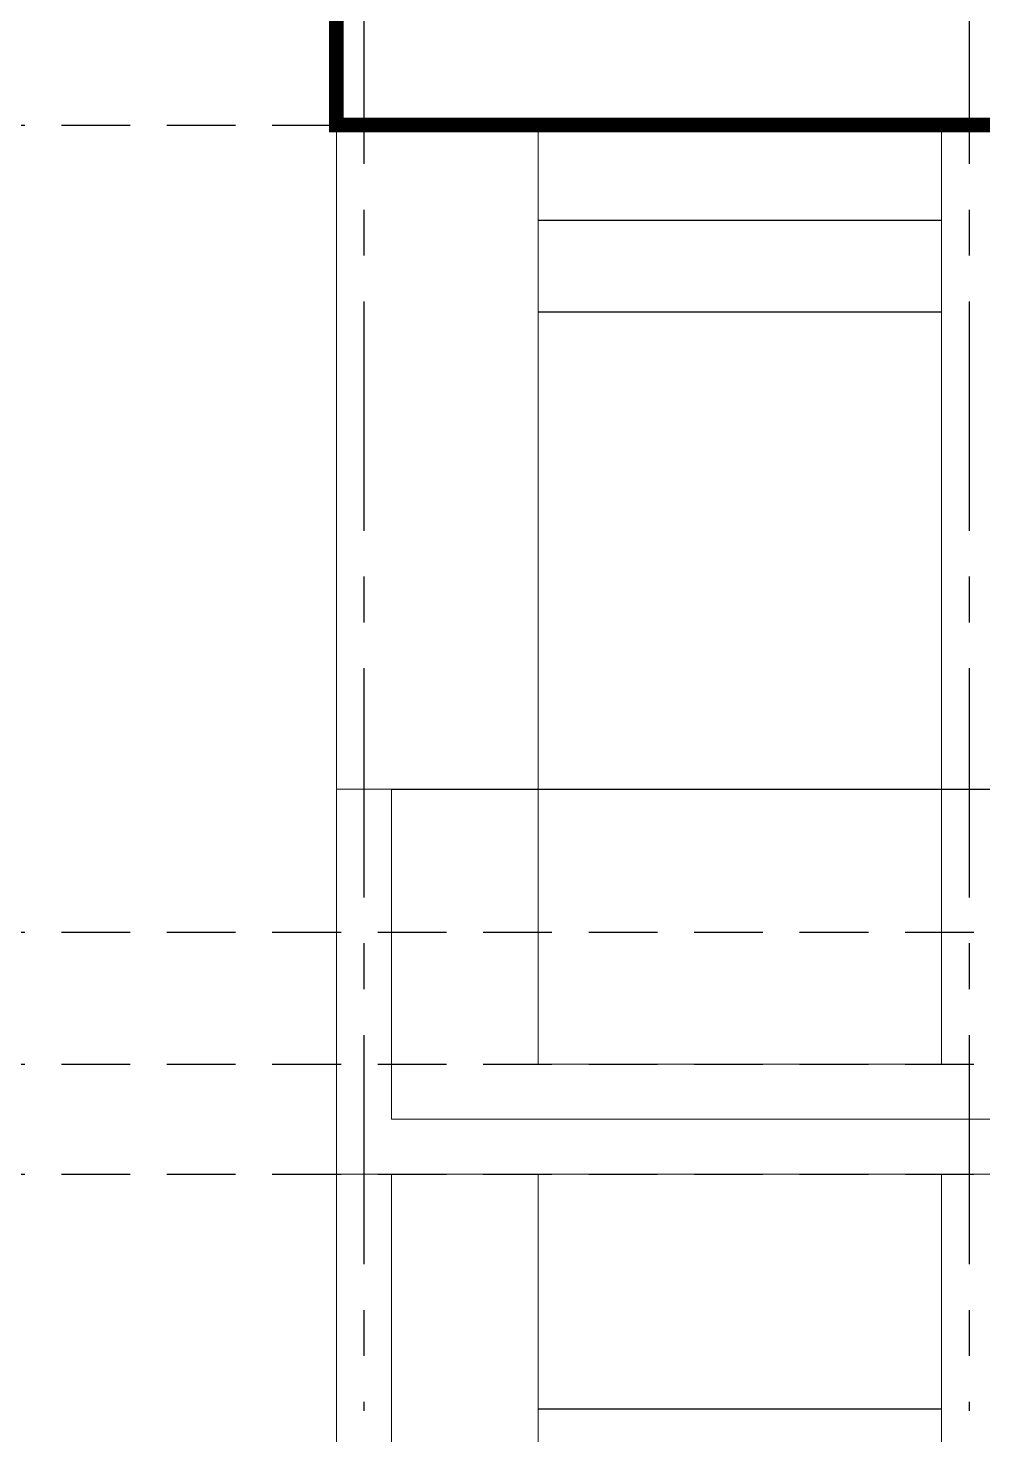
# Model space of a CAD drawing. Header units: metres. Extents: x -58 to 722, y -1100 to 345.
# Drawn here: x 236.013 to 238.616, y -498.816 to -494.981 of the extents above; entities that cross this region are included whole.
import ezdxf

# ---------------------------------------------------------------- set-up
doc = ezdxf.new("R2010")
doc.units = ezdxf.units.M
doc.header["$MEASUREMENT"] = 0
for name, pattern in [('CENTER2', [1.125, 0.75, -0.125, 0.125, -0.125]), ('CENTERX2', [4, 2.5, -0.5, 0.5, -0.5]), ('HIDDEN2', [0.1875, 0.125, -0.0625])]:
    doc.linetypes.add(name, pattern=pattern)
for name, color, linetype in [('FSR_ARQ_007PROYECCIONES', 200, 'HIDDEN2'), ('FSR_ARQ_016EJES', 135, 'CENTER2'), ('FSR_ARQ_29PERFILES ACERO', 143, 'Continuous')]:
    doc.layers.add(name, color=color, linetype=linetype)
doc.layers.add('muro bajo', color=33, linetype='Continuous', lineweight=9)

msp = doc.modelspace()

# ---------------------------------------------------------------- linework, layer by layer
at = {"layer": 'FSR_ARQ_007PROYECCIONES', "ltscale": 1.5}
for p, q in [((231.5034, -495.2454), (248.5346, -495.2454)), ((231.5034, -497.4454), (248.5346, -497.4454)), ((231.5034, -497.8054), (248.5346, -497.8054)), ((231.5034, -498.1054), (248.5346, -498.1054))]:
    msp.add_line(p, q, dxfattribs=at)
at = {"layer": 'FSR_ARQ_016EJES', "linetype": 'CENTERX2', "ltscale": 0.25}
for p, q in [((236.9282, -487.726), (236.9282, -498.7507)), ((238.5782, -487.726), (238.5782, -498.7507))]:
    msp.add_line(p, q, dxfattribs=at)
at = {"layer": 'FSR_ARQ_29PERFILES ACERO', "ltscale": 0.005}
for points in [[(238.5032, -495.5054), (237.4032, -495.5054)], [(238.5032, -495.7554), (237.4032, -495.7554)], [(237.0032, -497.0554), (241.1032, -497.0554)], [(238.5032, -498.7458), (237.4032, -498.7458)]]:
    msp.add_lwpolyline(points, dxfattribs=at)
at = {"layer": 'muro bajo', "ltscale": 0.005}
for points in [[(236.8532, -500.8654), (236.8532, -489.2954)], [(236.8532, -494.9954), (236.8532, -491.1954)], [(236.8532, -500.8654), (236.8532, -494.9954)], [(244.7532, -495.2454), (236.8532, -495.2454)], [(237.4032, -497.8054), (237.4032, -495.2454)], [(238.5032, -497.8054), (238.5032, -495.2454)], [(236.8532, -497.0554), (237.0032, -497.0554)], [(237.0032, -497.9554), (237.0032, -497.0554)], [(238.5032, -497.8054), (237.4032, -497.8054)], [(237.0032, -497.9554), (241.1032, -497.9554)], [(236.8532, -498.1054), (241.1032, -498.1054)], [(237.0032, -500.8654), (237.0032, -498.1054)], [(237.4032, -500.6854), (237.4032, -498.1054)], [(238.5032, -500.6854), (238.5032, -498.1054)]]:
    msp.add_lwpolyline(points, dxfattribs=at)
at = {"layer": 'muro bajo', "ltscale": 0.005, "const_width": 0.04}
msp.add_lwpolyline([(244.7532, -492.0954), (236.8532, -492.0954), (236.8532, -495.2454), (244.7532, -495.2454)], close=True, dxfattribs=at)

doc.saveas('drawing.dxf')
